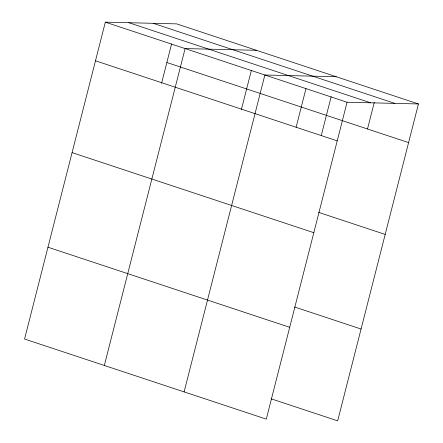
<?xml version="1.0" encoding="UTF-8"?>
<svg xmlns="http://www.w3.org/2000/svg" width="443" height="443" viewBox="0 0 443 443"><rect width="100%" height="100%" fill="white"/><g stroke="black" fill="none" stroke-linecap="round" stroke-linejoin="round"><path stroke-width="0.66" d="M418.441 103.961L176.707 23.883L105.334 22.15L24.559 339.039L266.293 419.117L347.068 102.233L418.441 103.961L337.666 420.85L271.133 398.811M161.562 83.295L171.613 43.868M104.332 365.464L185.108 48.575L256.48 50.308M241.335 109.726L251.386 70.293M184.105 391.889L264.875 75.005L336.254 76.733M296.123 127.257L305.975 88.617M321.275 135.48L331.159 96.718M367.496 128.985L374.291 102.339M153.151 23.307L394.89 103.391M128.885 22.72L370.619 102.804M105.334 22.15L347.068 102.233M166.856 62.518L408.59 142.602M95.483 60.791L337.217 140.868M318.65 212.38L385.188 234.425M72.076 152.614L313.816 232.691M294.54 306.988L361.073 329.027M47.966 247.216L289.7 327.299"/></g></svg>
